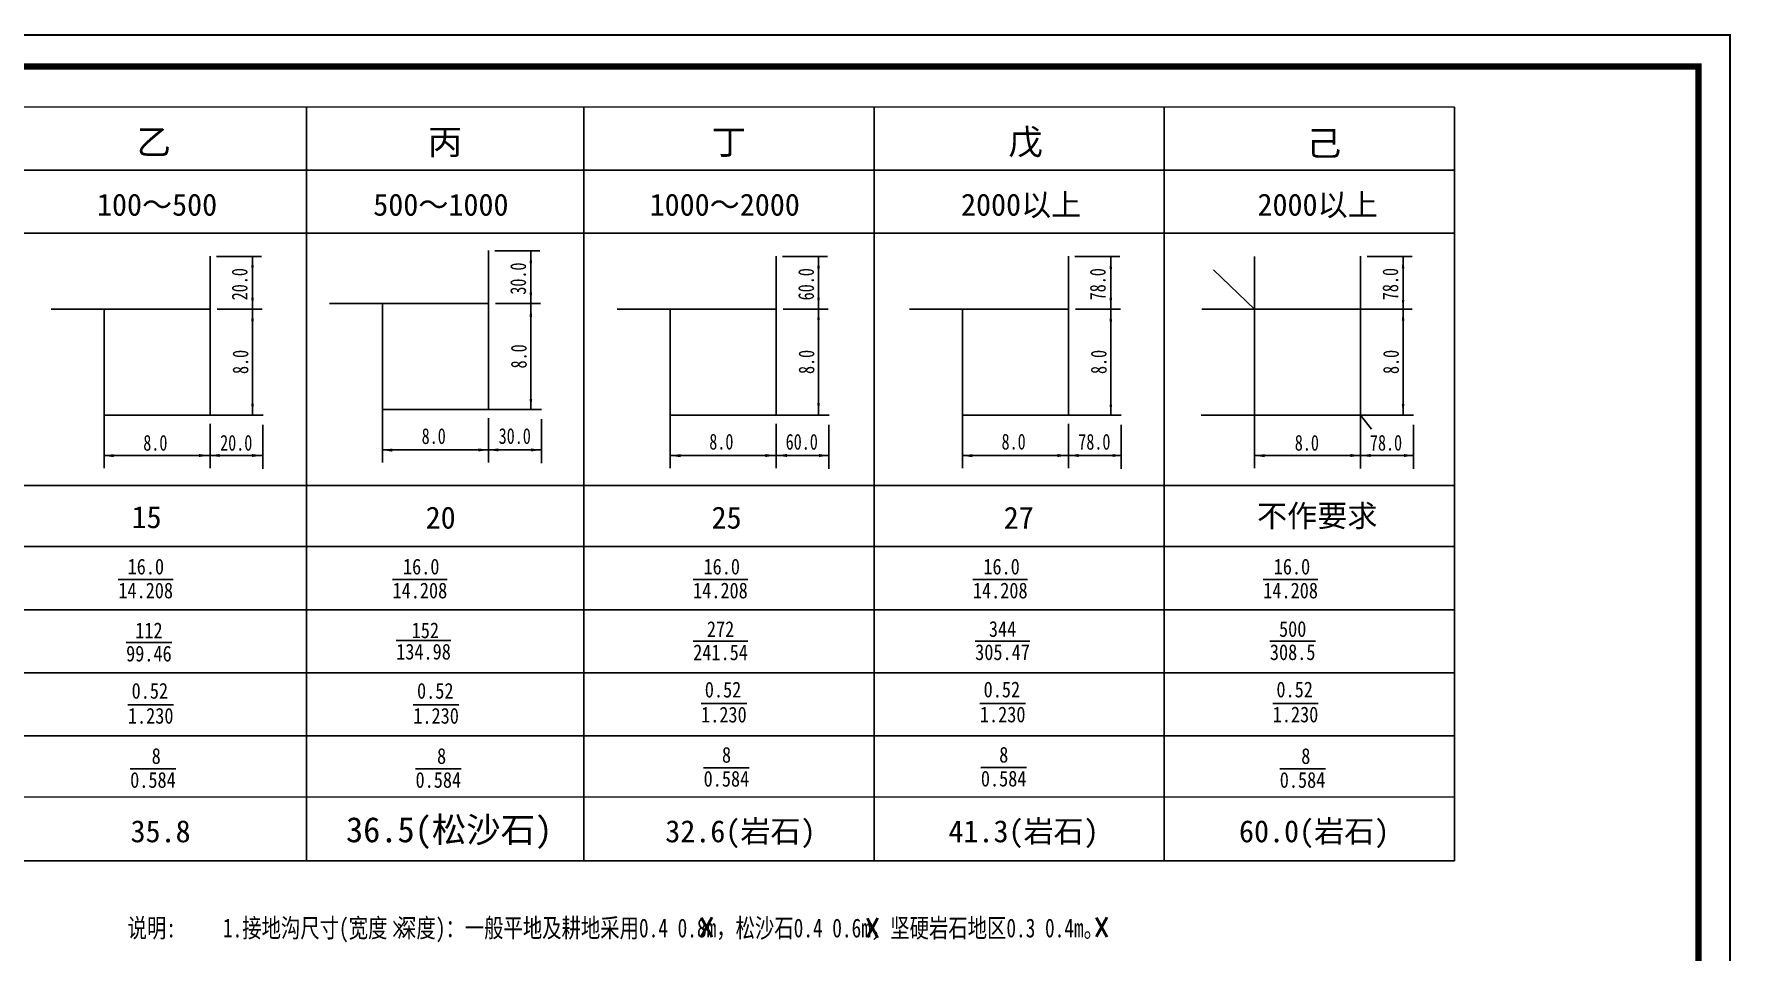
# Model space of a CAD drawing. Extents: x 457 to 4918, y -67 to 391.
# Drawn here: x 3851.5 to 4120.5, y 86.6 to 232.1 of the extents above; entities that cross this region are included whole.
import ezdxf
from ezdxf.enums import TextEntityAlignment as Align

# ---------------------------------------------------------------- set-up
doc = ezdxf.new("R2010")
doc.units = 0
doc.header["$LTSCALE"] = 40
doc.header["$MEASUREMENT"] = 0
doc.layers.get('0').update_dxf_attribs({"linetype": 'CONTINUOUS'})
for name, color, linetype in [('1', 2, 'CONTINUOUS'), ('CHI', 4, 'CONTINUOUS'), ('TK', 1, 'CONTINUOUS')]:
    doc.layers.add(name, color=color, linetype=linetype)
doc.styles.add('HT', font='simhei.ttf')
doc.styles.add('HZ', font='romans', dxfattribs={"width": 0.75, "bigfont": 'HZTXT.SHX'})
doc.styles.add('ST', font='', dxfattribs={"width": 0.85})
doc.styles.get("Standard").update_dxf_attribs({"font": '', "width": 0.7, "oblique": 1, "height": 1})
doc.styles.add('TT宋体', font='', dxfattribs={"width": 0.7, "oblique": 1, "height": 1})
doc.styles.get('ST').set_extended_font_data('SimSun')
doc.styles.get('Standard').set_extended_font_data('新宋体')
doc.styles.get('TT宋体').set_extended_font_data('FangSong_GB2312')

msp = doc.modelspace()

# ---------------------------------------------------------------- linework, layer by layer
at = {"linetype": 'Continuous'}
for p, q in [((3762.66080072337, 210.4713639005859), (4076.66080072337, 210.4713639005859)), ((3762.66080072337, 200.4713639005868), (4076.66080072337, 200.4713639005868)), ((3762.66080072337, 160.4713639005859), (4076.66080072337, 160.4713639005859))]:
    msp.add_line(p, q, dxfattribs=at)
at = {"const_width": 0.35}
msp.add_lwpolyline([(3700.344306277588, -65.11638303298241), (4120.344306277588, -65.11638303298241), (4120.344306277588, 231.8836169670176), (3700.344306277588, 231.8836169670176)], close=True, dxfattribs=at)
at = {"layer": '1', "linetype": 'Continuous'}
for p, q in [((3887.5334159796, 196.762802553254), (3880.412087777757, 196.762802553254)), ((3886.107944776431, 196.762802553254), (3886.107944776431, 171.6113495727841)), ((3931.665498819097, 197.6455559985561), (3924.544170617137, 197.6455559985561)), ((3930.240027615811, 197.6455559985561), (3930.240027615811, 172.4941030176196)), ((3977.268651086499, 196.762802553254), (3970.147322884655, 196.762802553254)), ((3975.843179883213, 196.762802553254), (3975.843179883213, 171.6113495727841)), ((4023.60733806797, 196.762802553254), (4016.48600986601, 196.762802553254)), ((4022.181866864685, 196.762802553254), (4022.181866864685, 171.6113495727841)), ((4069.946025049325, 196.762802553254), (4062.824696847365, 196.762802553254)), ((4068.52055384604, 196.762802553254), (4068.52055384604, 171.6113495727841)), ((3887.635724714153, 188.4113495725978), (3880.514396512193, 188.4113495725978)), ((3931.76780755365, 189.2941030178981), (3924.64647935169, 189.2941030178981)), ((3977.370959821052, 188.4113495725978), (3970.249631619092, 188.4113495725978)), ((4023.709646802406, 188.4113495725978), (4016.588318600563, 188.4113495725978)), ((4069.96823260911, 188.4113495725978), (4036.589544910948, 188.4113495725978)), ((3879.376935841294, 163.2235784673894), (3879.376935841294, 170.2240611127418)), ((3887.766252070327, 163.100762982278), (3887.766252070327, 170.101245628096)), ((3923.50901868079, 164.1063319126915), (3923.50901868079, 171.106814558043)), ((3931.898334909823, 163.9835164275801), (3931.898334909823, 170.9839990729306)), ((3969.112170948192, 163.2235784673894), (3969.112170948192, 170.2240611127418)), ((3977.501487177225, 163.100762982278), (3977.501487177225, 170.101245628096)), ((4015.450857929547, 163.2235784673894), (4015.450857929547, 170.2240611127418)), ((4023.84017415858, 163.100762982278), (4023.84017415858, 170.101245628096)), ((4070.178861140052, 163.100762982278), (4070.178861140052, 170.101245628096)), ((3862.576935841364, 165.2249443520632), (3887.766252070327, 165.2249443520632)), ((3906.709018680744, 166.1076977973644), (3931.898334909823, 166.1076977973644)), ((3952.312170948146, 165.2249443520632), (3977.501487177225, 165.2249443520632)), ((3998.650857929617, 165.2249443520632), (4023.84017415858, 165.2249443520632)), ((4044.989544910972, 165.2249443520632), (4070.178861140052, 165.2249443520632))]:
    msp.add_line(p, q, dxfattribs=at)
for points in [[(3886.10630135053, 196.7522058746617), (3885.901683881541, 194.9870138246406), (3886.310918819519, 194.9870138246406)], [(3930.238384190026, 197.6349593199629), (3930.033766721037, 195.6897598974247), (3930.443001659016, 195.6897598974247)], [(3975.841536457428, 196.7522058746617), (3975.636918988439, 194.8513019069869), (3976.046153926418, 194.8513019069869)], [(4022.180223438783, 196.7522058746617), (4021.975605969794, 194.7772096985782), (4022.384840907773, 194.7772096985782)], [(4068.518910420255, 196.7522058746617), (4068.314292951265, 194.9026802572262), (4068.723527889244, 194.9026802572262)], [(3930.238384190026, 189.2835063393068), (3930.443001659016, 191.0711545985041), (3930.033766721037, 191.0711545985041)], [(3886.10630135053, 188.4007528940056), (3886.310918819519, 190.2139090363708), (3885.901683881541, 190.2139090363708)], [(3886.10630135053, 188.4007528940056), (3885.901683881541, 186.4989373678172), (3886.310918819519, 186.4989373678172)], [(3930.238384190026, 189.2835063393068), (3930.033766721037, 187.1993642047819), (3930.443001659016, 187.1993642047819)], [(3975.841536457428, 188.4007528940056), (3976.046153926418, 190.2597846499484), (3975.636918988439, 190.2597846499484)], [(3975.841536457428, 188.4007528940056), (3975.636918988439, 186.702208500712), (3976.046153926418, 186.702208500712)], [(4022.180223438783, 188.4007528940056), (4022.384840907773, 190.2204049368229), (4021.975605969794, 190.2204049368229)], [(4022.180223438783, 188.4007528940056), (4021.975605969794, 186.4257557907913), (4022.384840907773, 186.4257557907913)], [(4068.518910420255, 188.4007528940056), (4068.723527889244, 189.876519127175), (4068.314292951265, 189.876519127175)], [(4068.518910420255, 188.4007528940056), (4068.314292951265, 186.593051414362), (4068.723527889244, 186.593051414362)], [(3886.109553469822, 171.605983645547), (3886.314170938811, 173.4084023110408), (3885.904936000832, 173.4084023110408)], [(3930.241636309318, 172.4887370908473), (3930.446253778307, 174.163651577087), (3930.037018840329, 174.163651577087)], [(3975.84478857672, 171.605983645547), (3976.049406045709, 173.5422345445322), (3975.640171107731, 173.5422345445322)], [(4022.183475558075, 171.605983645547), (4022.388093027064, 173.2944917649802), (4021.978858089085, 173.2944917649802)], [(4068.522162539546, 171.605983645547), (4068.726780008536, 173.3667933120241), (4068.317545070557, 173.3667933120241)], [(3862.518369817652, 165.1886262277922), (3864.077307321142, 165.4342571975503), (3864.077307321142, 164.9429952575665)], [(3879.316711692732, 165.2122815022085), (3877.603238150023, 164.9666505324503), (3877.603238150023, 165.4579124724341)], [(3879.356130526528, 165.2168206143033), (3880.915066743397, 165.4624515840624), (3880.915066743397, 164.9711896440785)], [(3887.725737338664, 165.2122815022085), (3886.012262509448, 164.9666505324503), (3886.012262509448, 165.4579124724341)], [(3906.650452657148, 166.0713796726268), (3908.259288760961, 166.3170106428515), (3908.259288760961, 165.8257487028677)], [(3923.448794532113, 166.0950349475097), (3921.930849808046, 165.8494039772841), (3921.930849808046, 166.3406659172688)], [(3923.488213365908, 166.0995740591388), (3925.097049469838, 166.3452050293636), (3925.097049469838, 165.8539430893798)], [(3931.857820178044, 166.0950349475097), (3930.243275396886, 165.8494039772841), (3930.243275396886, 166.3406659172688)], [(3952.25360492455, 165.1886262277922), (3953.975601903989, 165.4342571975503), (3953.975601903989, 164.9429952575665)], [(3969.051946799515, 165.2122815022085), (3967.418081492313, 164.9666505324503), (3967.418081492313, 165.4579124724341)], [(3969.091365633427, 165.2168206143033), (3970.860973679471, 165.4624515840624), (3970.860973679471, 164.9711896440785)], [(3977.460972445446, 165.2122815022085), (3975.922327984834, 164.9666505324503), (3975.922327984834, 165.4579124724341)], [(3998.592291905905, 165.1886262277922), (4000.223142627987, 165.4342571975503), (4000.223142627987, 164.9429952575665)], [(4015.390633780986, 165.2122815022085), (4013.70682612959, 164.9666505324503), (4013.70682612959, 165.4579124724341)], [(4015.430052614782, 165.2168206143033), (4017.110255141986, 165.4624515840624), (4017.110255141986, 164.9711896440785)], [(4023.799659426917, 165.2122815022085), (4022.461314412194, 164.9666505324503), (4022.461314412194, 165.4579124724341)], [(4044.930978887376, 165.1886262277922), (4046.579797943017, 165.4342571975503), (4046.579797943017, 164.9429952575665)], [(4061.729320762341, 165.2122815022085), (4060.172725980181, 164.9666505324503), (4060.172725980181, 165.4579124724341)], [(4061.768739596253, 165.2168206143033), (4063.368924756662, 165.4624515840624), (4063.368924756662, 164.9711896440785)], [(4070.138346408272, 165.2122815022085), (4068.679018130071, 164.9666505324503), (4068.679018130071, 165.4579124724341)]]:
    msp.add_solid(points, dxfattribs=at)
at = {"layer": 'CHI', "color": 7, "linetype": 'Continuous'}
for q in [(3762.554152851004, 220.5434254066859), (4076.66080072337, 100.9348428816375)]:
    msp.add_line((4076.66080072337, 220.4713639005859), q, dxfattribs=at)
at = {"layer": 'CHI', "linetype": 'Continuous'}
for p, q in [((3894.66080072337, 100.9348428816375), (3894.66080072337, 220.4713639005859)), ((3938.66080072337, 100.9348428816375), (3938.66080072337, 220.4713639005859)), ((3984.66080072337, 100.9348428816375), (3984.66080072337, 220.4713639005859)), ((4030.66080072337, 100.9348428816375), (4030.66080072337, 220.4713639005859)), ((3879.376935841294, 171.6113495727841), (3879.376935841294, 196.8113495725047)), ((3923.50901868079, 172.4941030176196), (3923.50901868079, 197.6941030178059)), ((3969.112170948192, 171.6113495727841), (3969.112170948192, 196.8113495725047)), ((4015.450857929547, 171.6113495727841), (4015.450857929547, 196.8113495725047)), ((4044.989544910972, 196.7536576920029), (4044.989544910972, 171.6113495727841)), ((4061.789544911018, 163.1526944333527), (4061.789544911018, 196.8113495725047)), ((4044.989544910972, 188.4113495725978), (4038.462528294662, 194.6355450552728)), ((3879.376935841294, 188.4113495725978), (3854.17693584134, 188.4113495725978)), ((3862.576935841364, 188.4113495725978), (3862.576935841364, 171.6113495727841)), ((3923.50901868079, 189.2941030178981), (3898.30901868072, 189.2941030178981)), ((3906.709018680744, 189.2941030178981), (3906.709018680744, 172.4941030176196)), ((3969.112170948192, 188.4113495725978), (3943.912170948122, 188.4113495725978)), ((3952.312170948146, 188.4113495725978), (3952.312170948146, 171.6113495727841)), ((4015.450857929547, 188.4113495725978), (3990.250857929594, 188.4113495725978)), ((3998.650857929617, 188.4113495725978), (3998.650857929617, 171.6113495727841)), ((3906.709018680744, 172.4941030176196), (3923.50901868079, 172.4941030176196)), ((3906.709018680744, 172.4941030176196), (3906.709018680744, 164.0941030177128)), ((3923.50901868079, 172.4941030176196), (3931.909018680697, 172.4941030176196)), ((3862.576935841364, 171.6113495727841), (3879.376935841294, 171.6113495727841)), ((3862.576935841364, 171.6113495727841), (3862.576935841364, 163.2113495728781)), ((3879.376935841294, 171.6113495727841), (3887.776935841317, 171.6113495727841)), ((3952.312170948146, 171.6113495727841), (3969.112170948192, 171.6113495727841)), ((3952.312170948146, 171.6113495727841), (3952.312170948146, 163.2113495728781)), ((3969.112170948192, 171.6113495727841), (3977.512170948215, 171.6113495727841)), ((3998.650857929617, 171.6113495727841), (4015.450857929547, 171.6113495727841)), ((3998.650857929617, 171.6113495727841), (3998.650857929617, 163.2113495728781)), ((4015.450857929547, 171.6113495727841), (4023.85085792957, 171.6113495727841)), ((4036.49649616786, 171.6113495727841), (4061.789544911018, 171.6113495727841)), ((4044.989544910972, 171.6113495727841), (4044.989544910972, 163.2113495728781)), ((4061.789544911018, 171.6113495727841), (4063.516937281249, 169.4010899554787)), ((4061.789544911018, 171.6113495727841), (4070.189544910925, 171.6113495727841)), ((3762.66080072337, 150.8017561211082), (4076.66080072337, 150.8017561211082)), ((3777.881665583944, 140.7610760046009), (4076.66080072337, 140.7610760046009)), ((3770.229867190483, 130.7610760046018), (4076.66080072337, 130.7610760046018)), ((3770.229867190483, 120.7606216644708), (4076.66080072337, 120.7606216644708)), ((3762.651745917054, 111.0900883287031), (4076.66080072337, 111.0559956211437)), ((3762.554152851004, 100.9348428816375), (4076.66080072337, 100.9348428816375)), ((3762.66080072337, 100.9348428816375), (4076.66080072337, 100.9348428816375))]:
    msp.add_line(p, q, dxfattribs=at)
at = {"layer": 'TK', "const_width": 1}
msp.add_lwpolyline([(3725.344306277588, -60.11638303298241), (4115.344306277588, -60.11638303298241), (4115.344306277588, 226.8836169670176), (3725.344306277588, 226.8836169670176)], close=True, dxfattribs=at)

# ---------------------------------------------------------------- texts
at = {"style": 'TT宋体', "width": 0.75}
for s, p in [('说明:', (3866.302646369102, 88.797004805303)), ('1.接地沟尺寸(宽度 深度)：一般平地及耕地采用0.4 0.8m，松沙石0.4 0.6m，坚硬岩石地区0.3 0.4m。', (3881.416183637932, 88.797004805303))]:
    msp.add_text(s, height=3, dxfattribs=at).set_placement(p)
msp.add_text('×', height=3, dxfattribs=at).set_placement((3909.378191758831, 90.12543906414976), align=Align.MIDDLE)
at = {"layer": '1', "linetype": 'Continuous', "width": 0.75}
for s, p in [('20.0', (3885.307030236359, 192.3751095420512)), ('30.0', (3929.465961491234, 193.2667335028591)), ('60.0', (3975.118742647825, 192.3690739338126)), ('78.0', (4021.359239685709, 192.3690739338126)), ('78.0', (4067.750962457398, 192.3973315548001)), ('8.0', (3885.435526345751, 180.049299913815)), ('8.0', (3929.567609185247, 180.9320533586506)), ('8.0', (3975.170761452649, 180.049299913815)), ('8.0', (4021.509448434004, 180.049299913815)), ('8.0', (4067.848135415476, 180.049299913815))]:
    msp.add_text(s, height=2.5, rotation=90, dxfattribs=at).set_placement(p, align=Align.CENTER)
for s, p in [('8.0', (3914.835151417192, 167.0421066818599)), ('30.0', (3927.681762248638, 167.0529890664693)), ('8.0', (3870.703068577695, 165.981028444955)), ('20.0', (3883.522830993763, 165.9830403140586)), ('8.0', (3960.438303684594, 166.1595361338768)), ('60.0', (3973.185860134905, 166.1418865522219)), ('8.0', (4006.776990665949, 166.1595361338768)), ('78.0', (4019.575040443113, 166.1418865522219)), ('8.0', (4053.264360917627, 165.9811198933821)), ('78.0', (4065.818079944595, 165.9917279322481))]:
    msp.add_text(s, height=2.5, dxfattribs=at).set_placement(p, align=Align.CENTER)
at = {"layer": 'CHI', "linetype": 'Continuous'}
for s, height, style, p in [('乙', 4, 'HT', (3870.452585065748, 212.9406219482271)), ('丙', 4, 'HT', (3916.635215632512, 212.9406219482271)), ('丁', 4, 'HT', (3961.645516242144, 212.9381528360609)), ('戊', 4, 'HT', (4008.673160004673, 212.9381528360609)), ('己', 4, 'HT', (4055.975542381882, 212.7398007981319)), ('100～500', 3.5, 'ST', (3870.972284129715, 203.2367237125363)), ('500～1000', 3.5, 'ST', (3915.972284129715, 203.2367237125363)), ('1000～2000', 3.5, 'ST', (3960.972284129715, 203.2367237125363)), ('2000以上', 3.5, 'ST', (4007.972284129715, 203.2367237125363)), ('2000以上', 3.5, 'ST', (4054.972284129715, 203.2367237125363)), ('36.5(松沙石)', 4, 'HT', (3917.276392664306, 103.8836169670176)), ('32.6(岩石)', 3.5, 'ST', (3963.464016215072, 103.8836169670176)), ('41.3(岩石)', 3.5, 'ST', (4008.358029299776, 103.8836169670176)), ('60.0(岩石)', 3.5, 'ST', (4054.427651579153, 103.8836169670176)), ('35.8', 3.5, 'ST', (3871.529383421886, 103.8836169670176))]:
    msp.add_text(s, height=height, dxfattribs=dict(at, style=style)).set_placement(p, align=Align.CENTER)
at = {"layer": 'CHI', "linetype": 'Continuous', "style": 'ST'}
for s, p in [('15', (3869.311324013524, 155.4166105188278)), ('20', (3915.936394092638, 155.3377818156805)), ('25', (3961.267502756917, 155.3377818156805)), ('27', (4007.584070305118, 155.3377818156805)), ('不作要求', (4054.910097593569, 155.7085144863304))]:
    msp.add_text(s, height=3.5, dxfattribs=at).set_placement(p, align=Align.MIDDLE)
at = {"layer": 'CHI', "linetype": 'Continuous', "width": 0.85}
for s, p in [('16.0', (3869.192685967439, 146.3531016124252)), ('16.0', (3912.852735257718, 146.3531016124252)), ('16.0', (3960.499625646986, 146.3531016124252)), ('16.0', (4004.865561049326, 146.3531016124252)), ('16.0', (4050.901244528253, 146.3531016124252)), ('%%O14.208', (3869.168096482299, 142.5592077801775)), ('%%O14.208', (3912.640658362081, 142.5592077801775)), ('%%O14.208', (3960.287548751232, 142.5592077801775)), ('%%O14.208', (4004.653484153572, 142.5592077801775)), ('%%O14.208', (4050.689167632499, 142.5592077801775)), ('112', (3869.681327194918, 136.2376359960836)), ('152', (3913.508500392327, 136.2510789417502)), ('272', (3960.311958810209, 136.4383951382551)), ('344', (4005.019239074794, 136.4613793495882)), ('500', (4051.019239074794, 136.4613793495882)), ('%%O99.46', (3869.681327194918, 132.5549612984842)), ('%%O241.54', (3960.311958810209, 132.7557204406548)), ('%%O305.47', (4005.019239074794, 132.7787046515232)), ('%%O308.5', (4051.019239074794, 132.7787046515232)), ('0.52', (3960.705900787503, 126.8415636125801)), ('0.52', (4004.910382701677, 126.8645478234466)), ('0.52', (4051.331369787698, 126.8645478234466)), ('0.52', (3869.830826807429, 126.6542474160751)), ('0.52', (3915.080877165205, 126.6542474160751)), ('%%O1.230', (3869.963086429412, 122.6918663292972)), ('%%O1.230', (3915.213136787188, 122.6918663292972)), ('%%O1.230', (3960.838160409487, 122.8791825258013)), ('%%O1.230', (4005.04264232366, 122.9021667371344)), ('%%O1.230', (4051.463629409682, 122.9021667371344)), ('8', (3870.841680927213, 116.3147262967032)), ('8', (3916.085790957684, 116.3147262967032)), ('8', (3961.25780644688, 116.5020424932072)), ('8', (4005.214105472096, 116.5250267045412)), ('8', (4053.099061411118, 116.3147262967032)), ('%%O0.584', (3961.239805804693, 112.7072166049693)), ('%%O0.584', (4005.196104829909, 112.7302008163024)), ('%%O0.584', (3870.323680285026, 112.5199004089309)), ('%%O0.584', (3915.567790315497, 112.5199004089309)), ('%%O0.584', (4052.581060769047, 112.5199004089309))]:
    msp.add_text(s, height=2.5, dxfattribs=at).set_placement(p, align=Align.CENTER)
msp.add_text('%%O134.98', height=2.5, dxfattribs=at).set_placement((3908.882640454463, 132.8605825573977))
at = {"layer": 'CHI', "linetype": 'Continuous', "style": 'HZ', "width": 0.6}
for p in [(3956.776441775593, 88.43633251991287), (3983.063046158553, 88.34853943746202), (4019.398738649732, 88.42913657075405)]:
    msp.add_text('×', height=4.599999999999999, dxfattribs=at).set_placement(p)

doc.saveas('drawing.dxf')
